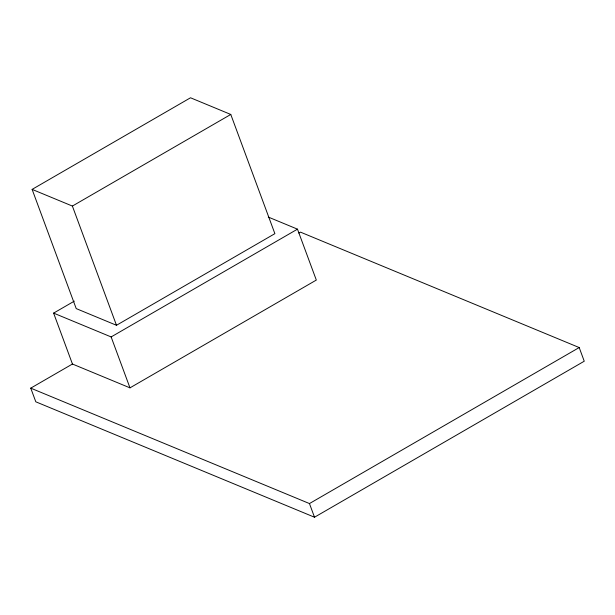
<?xml version="1.0" encoding="UTF-8"?>
<svg xmlns="http://www.w3.org/2000/svg" width="615" height="615" viewBox="0 0 615 615"><rect width="100%" height="100%" fill="white"/><g stroke="black" fill="none" stroke-linecap="round" stroke-linejoin="round"><path stroke-width="0.92" d="M32.118 189.389L190.512 97.777L230.779 114.452L274.882 233.662L116.481 325.281L76.214 308.599L32.118 189.389L72.386 206.063L116.481 325.281M72.386 206.063L230.779 114.452M268.278 217.057L297.483 229.157L316.318 280.071L129.973 387.85L72.447 364.026L53.613 313.112L74.315 301.135M53.613 313.112L111.138 336.935L297.483 229.157M298.852 233.077L300.489 232.132L579.199 347.552L584.25 361.213L314.511 517.223L35.801 401.803L30.75 388.142L72.447 364.026M30.75 388.142L309.46 503.562L579.199 347.552M309.46 503.562L314.511 517.223M111.138 336.935L129.973 387.85"/></g></svg>
